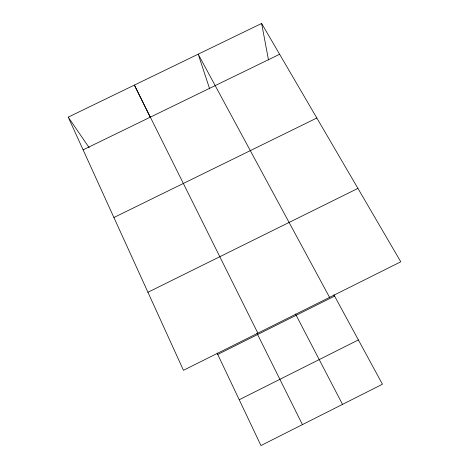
<?xml version="1.0" encoding="UTF-8"?>
<svg xmlns="http://www.w3.org/2000/svg" width="469" height="469" viewBox="0 0 469 469"><rect width="100%" height="100%" fill="white"/><g stroke="black" fill="none" stroke-linecap="round" stroke-linejoin="round"><path stroke-width="0.7" d="M239.225 399.74L358.38 339.925M217.739 354.447L334.59 296.103M147.94 292.269L357.923 188.397M113.908 217.505L316.827 118.012M68.222 117.139L261.626 23.45L400.778 261.802L183.461 370.299L68.222 117.139L89.221 147.735M83.113 149.846L279.618 54.275M333.899 294.825L382.44 384.234L260.952 445.55L217.112 353.128M329.566 297.358L198.199 54.175L209.678 88.911M295.505 313.996L342.505 404.389M257.862 333.154L134.38 85.088L150.461 117.707M256.965 333.23L302.417 424.621M261.626 23.45L268.502 59.997"/></g></svg>
